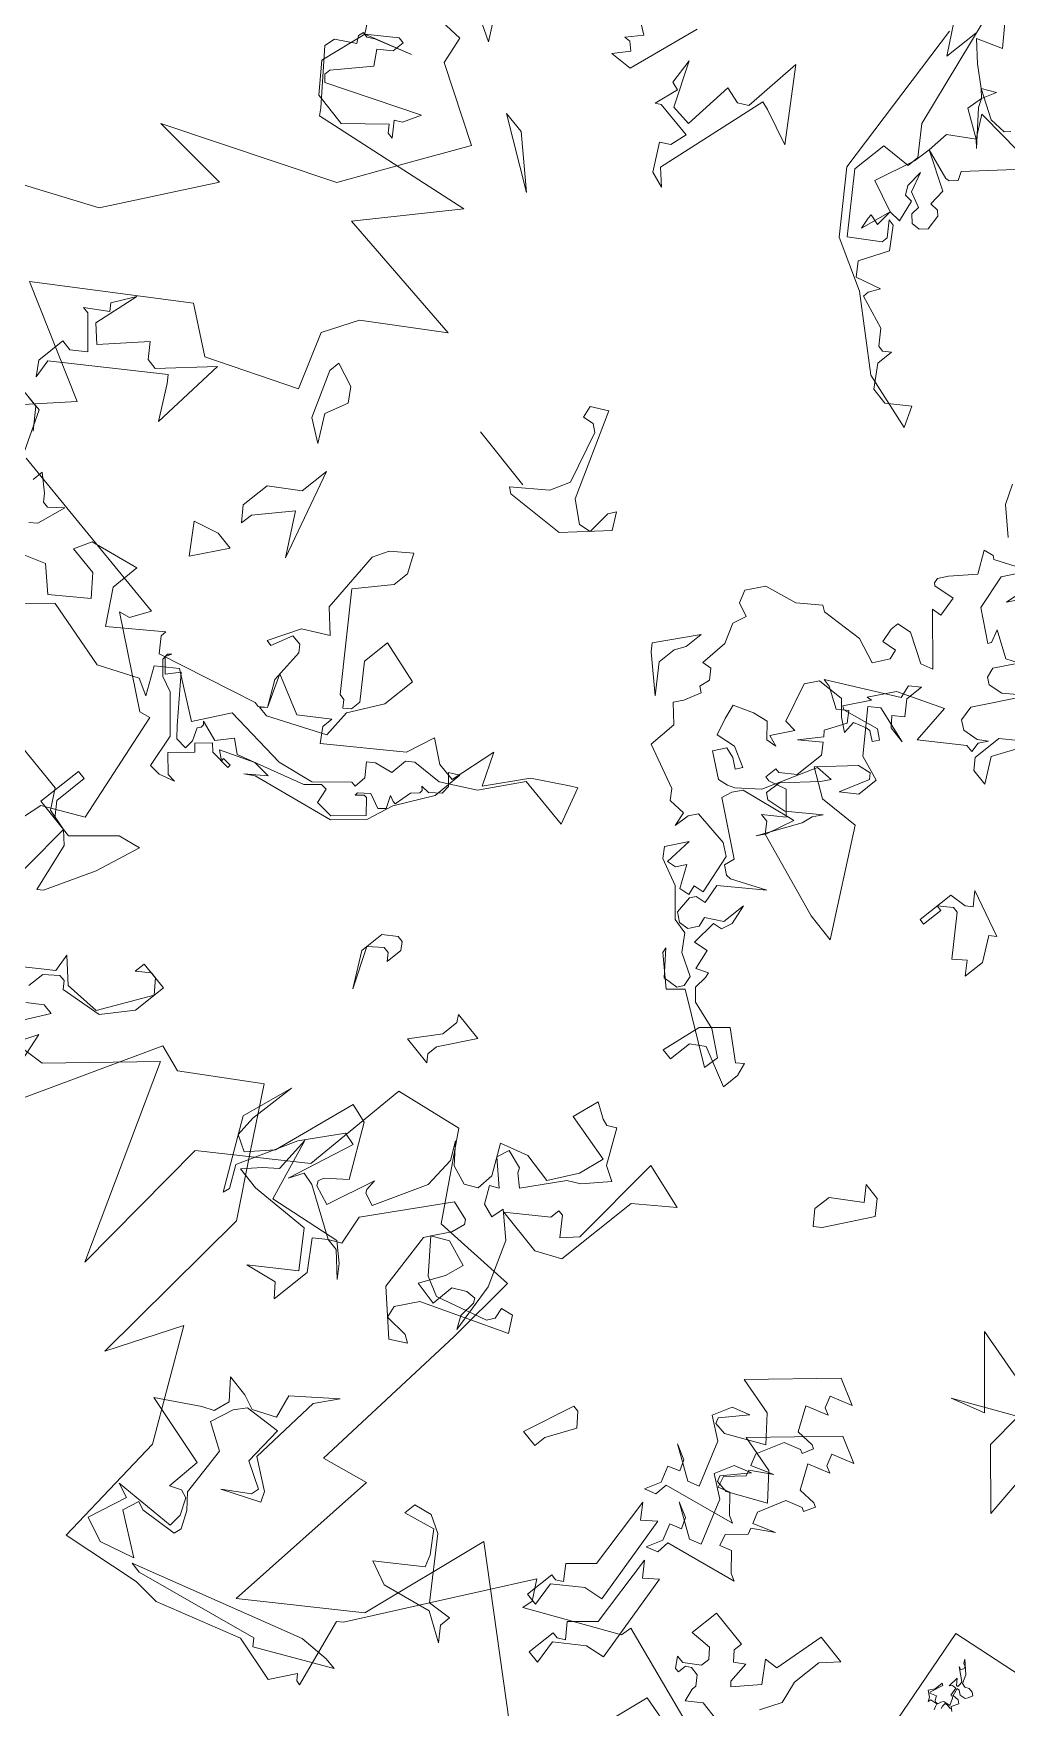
# Model space of a CAD drawing. Header units: metres. Extents: x -71 to 881, y -503 to 661.
# Drawn here: x 281.5 to 284.69, y -271.85 to -266.35 of the extents above; entities that cross this region are included whole.
import ezdxf

# ---------------------------------------------------------------- set-up
doc = ezdxf.new("R2010")
doc.units = ezdxf.units.M
doc.layers.add('ARBRE', color=100, linetype='Continuous', lineweight=13, true_color=0x00ff3f)

# ---------------------------------------------------------------- blocks, each defined once
blk = doc.blocks.new('WMF2', base_point=(0, 0.01))
at = {"color": 251, "lineweight": 0, "true_color": 0x636466}
for points in [[(217.92, -115.52), (216.01, -113.25), (211.75, -115.52), (215.09, -113.71), (215.69, -113.21), (216.23, -113.25), (216.29, -112.71), (215.78, -112.1), (217.44, -110.7), (217.53, -109.6), (213.13, -105.6), (212.64, -105.02), (197.13, -110.25), (202.88, -101.16), (188.84, -101.73), (195.03, -95.86), (196.4, -92.3), (193.55, -87.25), (201.48, -82.18), (206.17, -84.52), (217.5, -73.62), (205.76, -70.03), (212.07, -61.12)], [(190.12, -45.33), (178.29, -45.44), (176.89, -43.78), (174.7, -43.59), (173.01, -29.2)], [(166.39, -14.78), (160.89, -29.58), (158.19, -21.39), (152.68, -38.14), (149.95, -37.75), (143.85, -43.43), (139.57, -38.33), (135.29, -33.25), (133.39, -15.7), (130.63, -23.1), (123.64, -13.73), (121.99, -1.9), (114.39, -4.34), (111.72, -4.67), (103.98, -8.76), (99.27, -8.35), (97.95, -10.89), (97.46, -10.41), (97.02, -10.37), (99.54, -16.88), (99.06, -17.38), (95.41, -24.9), (90.83, -34.32), (89.42, -32.65), (89.51, -31.56), (81.64, -37.29), (81.55, -38.39), (70.38, -36.78)], [(122.03, -4.59), (121.2, -8.62), (122.72, -8.94), (116.58, -10.22), (116.74, -11.56), (117.68, -13), (118.53, -13.17), (119.53, -12.5), (119.62, -15.95), (127.05, -16.59), (123.52, -19.64), (122.5, -20.31), (122.25, -21.93), (124.05, -23.52), (121.84, -23.52), (120.32, -23.2), (118.31, -24.55), (119.17, -26.74), (115.88, -30.39), (117.14, -28.09), (116.53, -20.76), (113.49, -19.25), (112.89, -18.34), (116.25, -16.14), (114.07, -18.14), (114, -18.92), (116.7, -19.9), (117.23, -23.8), (120.73, -22.94), (121.42, -21.76), (121.9, -19.39), (119.14, -18.3), (118.02, -13.51), (116.67, -12.35), (115.65, -10.82), (115.72, -10.05), (119.34, -9.11), (120.19, -9.29), (120.53, -7.61), (116.29, -5.59), (119.5, -4.04), (122.03, -4.59), (122.03, -4.59)], [(100.3, -13.3), (97.37, -13.9), (96.16, -13.9), (102.61, -9.16), (103.21, -9.75), (114.9, -5.14), (116, -5.14), (100.3, -13.3), (100.3, -13.3)], [(227.53, -117.47), (210.08, -120.09), (209.21, -117.47), (201.41, -114.58), (204.04, -108.47), (206.64, -102.36), (221.47, -92.77), (213.62, -93.64), (218.84, -83.17), (228.67, -76.4)], [(204.55, -62.86), (196.2, -62.98), (185.71, -63.11), (186.56, -61.11), (187.58, -60.7), (178.92, -56.25), (177.9, -56.66), (174.32, -45.95), (177.81, -43.34), (178.67, -34.61)], [(168.26, -25.61), (158.55, -28.14), (151.66, -37.02), (141.23, -19.49), (142.97, -34.33), (135.13, -42.17), (135.3, -53.01), (129.01, -55.27), (122.91, -48.29), (114.53, -49.68), (113.77, -42.55), (112.45, -25.61), (108.09, -27.35), (107.21, -10.78), (98.49, -19.49), (96.74, -32.59), (81.64, -23.67)], [(77.45, -20.28), (75.41, -35.48), (59.11, -34.32)], [(58.37, -50.92), (61.87, -62.25), (50.47, -66), (62.16, -71.92), (61.59, -70.48), (52.23, -72.98), (53.36, -78.3), (52.54, -80.39), (46.99, -76.49), (41.75, -79.1), (39.13, -76.49)], [(95.41, -24.9), (93.1, -25.5), (93.1, -24.4), (91.88, -23.19), (94.81, -24.4), (99.43, -22.59), (101.87, -23.19), (98.33, -26.72), (98.94, -27.82), (100.65, -29.64), (103.57, -28.43), (103.57, -29.64), (101.87, -30.26), (100.05, -29.64), (95.41, -24.9), (95.41, -24.9)], [(170.48, -28.84), (164.64, -34.67), (165.12, -36.39), (162.8, -34.67), (159.28, -35.28), (156.97, -40.52), (158.19, -41.62), (158.8, -41.62), (159.88, -40.52), (159.88, -41.62), (156.97, -41.62), (156.97, -38.21), (158.8, -35.28), (162.8, -34.07), (163.41, -34.67), (164.03, -34.67), (165.12, -33.45), (165.12, -31.75)], [(164.03, -30.53), (162.8, -31.75), (161.71, -31.75), (163.41, -28.23)], [(57.77, -59.77), (57.34, -59.74), (56.99, -59.99), (56.55, -59.99), (56.22, -59.81), (56.35, -59.33), (56.48, -59.08), (57.01, -58.91), (57.45, -59.12), (57.71, -59.07), (57.42, -58.35), (56.8, -58.47), (56.47, -58.28), (56.73, -57.56), (56.31, -57.33)], [(56.6, -57.37), (57.04, -57.37), (57.3, -57.31), (57.27, -56.95), (57.18, -56.7)], [(57.5, -56.1), (57.66, -56.41), (57.75, -56.66), (58.41, -56.45), (58.45, -56.16), (58.7, -56.5), (59.31, -56.82), (58.99, -57.43), (58.98, -58.29), (58.79, -58.19), (59.04, -56.9), (58.99, -56.77), (58.39, -57.11), (58.15, -56.74), (57.97, -56.66), (57.71, -56.74), (57.66, -57.05), (57.53, -57.31), (56.88, -57.52), (57.28, -58.16), (57.46, -58.26), (57.59, -58.22), (57.82, -59.01), (58.22, -58.91), (58.37, -58.64), (58.47, -59.68), (57.96, -59.2), (57.81, -59.24), (57.85, -59.58), (57.93, -59.84), (59.21, -60.53), (58.92, -60.47), (58.77, -60.73), (58.88, -60.98), (59.17, -61.05), (59.42, -61.39), (58.22, -60.54), (57.77, -59.77), (57.77, -59.77)], [(85.82, -32.33), (85.2, -32.33), (84.59, -32.83), (85.82, -34.04), (83.99, -36.36), (85.82, -43.43), (84.59, -42.2), (83.5, -43.43), (81.06, -34.64), (82.88, -34.04), (85.2, -31.73), (84.59, -29.42), (85.82, -29.42), (85.82, -32.33), (85.82, -32.33)], [(127.86, -39.54), (126.03, -38.33), (124.94, -37.24), (127.24, -38.94), (128.46, -38.94), (129.55, -37.85), (127.24, -35.41), (127.24, -31.39), (128.46, -32.48), (131.38, -31.39), (127.86, -34.91), (130.76, -37.85), (136.62, -36.62), (138.93, -36.62), (137.71, -38.33), (136.62, -39.54), (137.23, -43.08), (134.79, -37.24), (127.86, -39.54), (127.86, -39.54)], [(90.23, -35.66), (89.63, -35.66), (89.02, -36.14), (90.23, -37.37), (88.4, -39.67), (90.23, -46.74), (89.02, -45.52), (87.92, -46.74), (85.48, -37.97), (87.31, -37.37), (89.63, -35.05), (89.02, -32.72), (90.23, -32.72), (90.23, -35.66), (90.23, -35.66)], [(69.59, -39.32), (71.7, -39.32), (72.94, -38.1), (73.38, -39.32), (73.38, -39.76), (74.16, -40.55), (75.04, -40.55), (75.48, -40.2), (75.48, -39.32), (75.92, -39.32), (76.72, -40.2), (75.92, -40.2), (74.6, -41.44), (74.6, -42.32), (75.48, -43.11), (77.6, -42.67), (77.6, -45.66), (73.81, -45.66), (73.81, -44.79), (72.94, -44), (72.05, -44.79), (71.7, -42.67), (71.26, -42.32), (69.59, -44.79), (71.26, -46.54), (69.94, -46.89), (69.59, -52), (66.59, -52), (67.83, -50.32), (67.83, -47.34), (67.04, -45.22), (67.83, -43.11)], [(120.42, -66.45), (119.65, -67.04), (117.45, -64.06), (115.93, -63.49), (117.61, -61.04), (118.69, -60.22), (120.94, -56.22), (122.15, -57.02), (122.44, -57.42), (124.35, -57.69), (124.6, -56.41), (122.13, -54.73), (122.91, -54.15), (121.8, -52.67), (120.44, -52.47), (120.32, -53.77), (117.85, -52.09), (115.45, -48.04), (114.13, -43.19), (114.93, -44.29), (115.11, -45.98), (115.4, -46.38), (116.35, -46.16), (117.52, -45.28), (117.5, -42.97), (119.86, -43.05), (118.8, -45.54), (118.53, -47.44), (121.17, -47.9), (122.64, -46.8), (121.69, -48.6), (121.49, -49.97), (121.78, -50.35), (123.77, -50.57), (128.28, -42.59), (127.38, -39.75), (128.46, -38.94), (133.52, -40.99), (134.82, -41.11), (135.39, -39.6), (134.06, -46.44), (135.36, -46.55), (137.61, -42.55), (139.52, -36.52), (138.12, -34.62), (138.22, -33.95), (142.72, -39.97), (141.89, -45.21), (141.95, -40.55), (141.61, -38.48), (139.96, -37.89), (138.27, -40.36), (137.04, -48.82), (135.07, -48.6), (131.68, -44.07), (133.27, -42.27), (133.42, -41.67), (133.14, -41.28), (131.16, -40.93), (130.09, -45.87), (129.9, -44.79), (129.67, -44.48), (128.38, -44.23), (126.63, -49.66), (127.08, -52.73), (128.25, -54.29), (126.47, -52.71), (124.5, -52.36), (123.39, -53.17), (123.49, -54.92), (125.42, -57.49), (122.86, -58.8), (119.88, -58.72), (118.5, -61.58), (118.12, -64.16), (123.08, -64.47), (122.69, -67.2), (121.11, -66.56), (120.42, -66.45), (120.42, -66.45)], [(122.64, -46.8), (119.8, -44.2), (117.78, -43.62), (113.05, -45.94), (112.69, -46.71), (113.05, -47.75), (111.9, -48.16), (110.76, -46.76), (118.41, -42.1), (119.56, -39.88), (119.15, -38.74), (116.82, -39.05), (116.04, -38.68), (117.45, -37.54), (121.56, -40.46), (122.95, -46.17), (122.64, -46.8), (122.64, -46.8)], [(174.7, -43.59), (178.13, -43.59), (178.13, -48.16), (177.26, -48.16), (177.26, -44.83), (176.02, -43.59), (173.91, -43.59), (170.9, -47.37), (168.8, -48.16), (169.68, -43.59), (171.36, -38.49), (171.81, -38.05), (173.47, -42.7), (174.7, -43.59), (174.7, -43.59)], [(99.65, -46.23), (100.87, -43.31), (100.87, -42.08), (102.57, -42.08), (101.47, -47.33), (100.87, -47.33), (99.65, -46.23), (99.65, -46.23)], [(82.59, -63.67), (82.02, -62.61), (81.29, -62.4), (83.29, -61.31), (81.8, -59.17), (80.03, -59.45), (79.63, -59.31), (79.98, -58.16), (80.39, -58.29), (81.86, -57.49), (82.69, -54.71), (82.12, -53.66), (80.09, -54.82), (81.89, -53.24), (81.61, -52.7), (82.93, -50.96), (82.44, -49.93), (81.38, -50.49), (79.67, -49.09), (78.94, -48.87), (85.72, -46.19), (85.64, -44.92), (86.71, -44.35), (86.21, -45.98), (87.01, -47.47), (85.95, -48.04), (86.55, -49.02), (88.1, -49.47), (84.71, -48.03), (83.64, -48.6), (85.9, -52.66), (88.14, -53.77), (87.55, -55.72), (85.96, -56.58), (87.61, -54.06), (87.34, -53.53), (86.07, -53.59), (82.77, -55.98), (85.1, -58.01), (88.93, -58.28), (83.26, -65.56), (80.58, -64.76), (82.59, -63.67), (82.59, -63.67)], [(87.01, -67), (86.45, -65.93), (85.72, -65.71), (87.73, -64.61), (86.24, -62.48), (84.47, -62.76), (84.07, -62.63), (84.4, -61.49), (84.81, -61.62), (86.3, -60.82), (87.13, -58.03), (86.56, -56.98), (84.52, -58.13), (86.33, -56.54), (86.04, -56.01), (87.37, -54.28), (86.87, -53.24), (85.82, -53.82), (84.11, -52.42), (83.35, -52.19), (90.12, -49.5), (90.07, -48.23), (91.12, -47.66), (90.64, -49.3), (91.42, -50.77), (90.37, -51.37), (90.96, -52.33), (92.52, -52.8), (89.13, -51.34), (88.07, -51.91), (90.31, -55.97), (92.58, -57.08), (91.99, -59.05), (90.39, -59.91), (92.05, -57.37), (91.75, -56.85), (90.49, -56.9), (87.19, -59.31), (89.51, -61.33), (93.35, -61.59), (87.7, -68.89), (85.01, -68.09), (87.01, -67), (87.01, -67)], [(209.67, -66.67), (207.37, -66.7), (203.77, -60.91)], [(202.56, -62.13), (202.58, -63.23), (200.85, -62.15), (200.24, -61.55), (199.64, -61.56), (198.56, -62.79), (199.01, -59.87), (199.61, -59.26)], [(206.14, -65.01), (207.85, -66.7), (209.07, -66.69)], [(200.78, -55.09), (195.57, -58.07), (193.11, -56.39), (190.24, -59.36), (192.08, -61.04), (195, -61.01), (194.41, -62.83), (189.81, -64.59), (189.77, -61.68), (187.3, -58.79), (183.33, -62.96), (183.33, -62.37), (182.1, -61.15), (172.77, -65.4), (172.29, -65.4), (171.68, -66.02), (173.43, -68.94), (169.39, -67.77), (166.98, -70.11), (166.96, -69.01), (165.85, -67.81), (160.08, -73.71), (159.5, -76.65), (157.18, -75.46), (155.35, -75.48), (154.92, -80.22), (153.06, -77.33), (150.8, -81.38), (147.91, -83.85), (147.29, -84.34), (145.55, -80.94), (150.8, -80.88), (153.05, -76.72), (155.95, -74.38), (158.86, -73.73), (159.47, -73.11), (159.44, -71.4), (161.14, -70.78), (161.73, -70.16), (160.64, -69.08), (160.62, -67.87), (161.11, -67.86), (163.5, -64.91), (166.9, -63.65), (173.36, -63.08), (175.14, -59.53), (179.8, -61.8), (181.48, -60.07), (179.75, -57.65), (181.46, -58.23), (184.95, -55.88), (192.02, -56.41), (194.9, -52.85)], [(113.17, -63.62), (113.17, -55.18), (115.36, -53.65), (120.07, -53.65), (116.91, -56.82), (116.91, -57.81), (116.37, -57.81), (114.82, -56.28), (113.72, -57.81), (114.82, -67.35), (110.12, -66.81), (113.17, -63.62), (113.17, -63.62)], [(156.89, -69.51), (157.43, -66.75), (159.56, -64.03), (167.3, -61.05), (168.14, -60.32), (166.54, -62.02), (168.32, -61.8), (171.36, -59.94), (170.42, -59.42), (170.47, -59.72), (169.59, -59.84), (169.56, -59.52), (171.59, -59.29), (172.31, -59.83), (173.34, -58.5), (172.64, -57.96), (174.22, -55.94), (172.57, -54.64), (171.71, -54.74), (173.12, -54.01), (174.29, -53.87), (175.3, -57.08), (178.61, -59.71), (180.18, -60.09), (181.49, -61.11), (181.56, -61.74), (181.3, -62.07), (181.53, -61.43), (180.22, -60.39), (179.42, -61.68), (175.68, -58.22), (174.72, -57.4), (173.53, -57.53), (173.65, -58.47), (174.34, -59.58), (174.13, -59.93), (174.18, -60.23), (174.45, -60.45), (172.34, -60.13), (171.33, -61.75), (169.98, -60.98), (163.78, -64.16), (162.73, -65.48), (162.11, -65.55), (161.63, -64.1), (159.84, -64.31), (157.76, -66.95), (159.09, -68.05), (159.4, -68.02), (159.94, -67.33), (159.98, -67.64), (159.15, -68.6), (157.6, -68.22), (157.12, -68.85), (157.81, -69.96), (157.22, -69.78), (156.92, -69.81), (156.81, -71.58), (156.27, -72.27), (156.3, -72.59), (156.65, -72.85), (155.79, -72.95), (154.94, -73.93), (155.05, -74.81), (156.1, -75.62), (155.22, -76.3), (155.18, -73.27), (156.89, -69.51), (156.89, -69.51)], [(147.98, -61.05), (146.87, -62.15), (146.26, -62.15), (145.66, -61.53), (145.66, -59.83), (146.26, -60.44), (146.87, -60.44), (147.98, -59.23), (145.66, -55.68), (147.98, -58.61), (147.98, -61.05), (147.98, -61.05)], [(136.37, -58.45), (136.37, -57.37), (135.76, -56.76), (138.68, -56.76), (136.98, -59.69), (136.98, -61.39), (137.47, -62), (134.54, -62), (136.37, -58.45), (136.37, -58.45)], [(171.68, -66.02), (173.31, -68.24), (173.88, -71.59), (174.47, -72.18), (175.5, -72.18), (176.09, -69.97), (176.66, -69.97), (175.5, -73.22), (173.31, -74.97), (175.5, -76.59), (176.66, -82.74), (176.09, -84.36), (174.47, -86.09), (173.31, -84.36), (173.31, -82.74), (175.5, -79.36), (168.32, -72.18), (167.74, -72.18), (167.15, -71.59), (166.58, -72.18), (166.58, -73.22), (169.36, -76), (169.36, -78.78), (164.96, -78.33), (164.96, -74.97), (166.58, -71.59), (166.11, -68.82), (171.09, -65.45), (172.15, -65.45), (171.68, -66.02), (171.68, -66.02)], [(211.1, -72.56), (210.01, -72.56), (208.8, -73.77), (211.73, -76.09), (212.35, -76.09), (210.51, -77.8), (211.1, -78.4), (210.01, -80.71), (210.51, -76.09), (208.8, -74.88), (205.88, -79.01), (204.66, -77.8), (203.56, -77.8), (200.04, -82.55), (199.42, -74.88), (201.73, -77.8), (202.34, -78.4), (210.51, -70.25), (210.01, -68.43), (211.1, -69.64), (211.1, -72.56), (211.1, -72.56)], [(187.57, -69.19), (189.89, -71.62), (187.57, -72.72), (185.74, -72.72), (187.57, -69.19), (187.57, -69.19)], [(68.73, -71.99), (73.89, -76.06), (74.34, -79.76), (79.68, -75.87), (76.6, -77.49), (82.66, -82.33), (73, -81.67)], [(71.55, -86.71), (68.73, -71.99), (68.73, -71.99)], [(97.72, -81.01), (100.04, -76.4), (100.64, -75.79), (101.87, -77), (101.87, -78.71), (99.41, -81.01), (100.64, -82.24), (98.93, -82.24), (97.72, -81.01), (97.72, -81.01)], [(122.21, -79.14), (120.38, -81.45), (117.46, -79.74), (116.86, -80.36), (116.37, -79.14), (116.37, -77.44), (120.38, -78.53), (121.59, -77.44), (121.59, -75.13), (122.69, -75.13), (122.21, -79.14), (122.21, -79.14)], [(184.65, -79.77), (186.95, -76.25), (186.95, -75.04), (188.18, -76.25), (188.18, -79.17), (185.74, -81.48), (185.74, -84.42), (181.72, -76.25), (184.65, -79.77), (184.65, -79.77)], [(144.07, -134.71), (142.97, -132.98), (140.36, -131.23)], [(137.22, -130.44), (139.58, -128.86), (139.92, -129.04), (140.84, -128.69), (139.42, -126.79), (141.03, -124.5), (141.52, -123.53), (141.36, -123.04), (141.12, -122.91), (139.13, -123.53), (138.58, -121.59), (139.52, -121.34), (135.03, -117.8), (136.15, -117.21), (139.1, -118.34), (140.49, -117.9), (140.5, -117.08), (140.06, -115.71), (138.68, -116.15), (138.33, -115.23), (139.13, -113.66), (141.69, -114.16), (145.74, -113.14), (146.33, -113.43), (148.12, -111.55), (151.13, -110.32), (152.08, -108.49), (151.44, -107.36), (150.04, -107.03), (150.34, -105.65), (149.29, -103.85), (149.18, -101.08), (148.29, -101.35), (147.47, -100.54), (147.61, -99.46), (147.03, -99.16), (147.51, -97.44), (147.99, -96.52), (146.26, -95.22), (146.17, -92.39), (141.64, -91.28), (140.84, -90.46), (139.13, -90.72), (138.69, -89.34), (138.63, -90.88), (138.17, -91.79), (134.57, -91.91), (133.35, -91.28), (132.09, -87.5), (133.07, -87.18), (132.73, -86.26), (133.71, -85.95), (135.09, -87.89), (135.6, -86.91), (136.47, -86.63), (136.66, -89.45), (137.77, -87.31), (136.97, -86.47), (134.21, -85.79), (131.7, -83.77), (130.11, -83.69), (128.85, -82.3), (126.54, -81.5), (126.24, -80.52), (126.57, -79.87), (128, -79.47), (130.14, -81.38), (129.97, -80.9), (127.04, -78.97), (125.91, -80.36), (118.92, -77.16), (118.88, -78.69), (121.4, -80.01), (124.34, -80.36), (125.43, -81.26), (125.58, -82.58), (125.74, -83.07), (126.83, -82.4), (127.49, -84.3), (128.86, -83.86), (129.13, -86.37), (128.24, -86.66), (128, -87.76), (128.66, -89.67), (128.66, -87.28), (130.11, -86.07), (129.76, -85.15), (130.27, -84.17), (131.22, -83.92), (132.14, -84.39), (132.47, -86.12), (132.16, -86.71), (131.17, -87.01), (131.77, -88.88), (128.43, -92.34), (131.45, -90.3), (131.93, -90.21), (132.84, -90.68), (132.69, -91.75), (138.01, -94.49), (137.8, -95.54), (137.29, -96.51), (132.41, -98.35), (132.02, -98.48), (132.65, -95.66), (133.11, -94.75), (131.35, -98.96), (131.2, -100.04), (130.7, -101), (133.23, -98.36), (135.1, -97.76), (135.74, -98.1), (135.68, -99.63), (133.33, -102.77), (132.87, -103.68), (134.56, -103.4), (136.24, -97.94), (137.95, -96.02), (138.58, -95.62), (139.55, -95.29), (142.04, -96.56), (141.41, -97.82), (140.33, -97.67), (139.33, -97.16), (139.01, -97.82), (141.07, -98.46), (142.94, -97.86), (143.7, -99.41), (144.2, -100.81), (142.43, -101.88), (141.01, -102.38), (139.61, -101.25), (138.63, -101.56), (139.77, -101.73), (138.66, -103.88), (139.89, -103.76), (141.57, -107.36), (140.9, -108.66), (138.27, -109.27), (136.88, -108.14), (135.58, -107.47), (135.77, -108.71), (134.62, -109.36), (134.22, -109.47), (133.26, -108.98), (132.92, -109.62), (133.89, -110.13), (137.3, -108.77), (137.63, -108.93), (136.36, -111.4), (136.84, -111.24), (135.54, -113.78), (131.42, -116.34), (130.72, -112.44), (127.35, -115.8), (126.6, -115.82), (126.85, -116.77), (126.37, -117.68), (127.17, -116.93), (128.65, -116.47), (129.55, -116.93), (129.96, -118.38), (127.38, -123.37), (129.16, -121.51), (130.54, -121.07), (131.19, -121.4), (131.54, -122.32), (130.4, -124.53)], [(126.75, -127), (131.48, -123.86), (134.15, -124.91), (133.52, -123.75), (133.68, -123.43), (136.79, -125.04), (137.86, -128.38), (137.23, -129.62)], [(135.51, -129.14), (135.65, -127.24), (134.56, -129.39)], [(193.06, -90.68), (193.06, -91.77), (190.63, -91.29), (189.54, -90.08), (190.15, -87.76), (188.32, -85.45), (190.63, -86.53), (193.06, -90.68), (193.06, -90.68)], [(132.71, -95.54), (133.58, -96.42), (134.37, -96.42), (132.71, -98.1), (134.81, -99.76), (136.47, -98.97), (136.93, -98.97), (136.93, -100.2), (136.47, -100.2), (135.25, -101.44), (135.25, -104.42), (136.12, -105.31), (137.8, -103.54), (136.47, -105.66), (136.93, -106.1), (136.12, -108.22), (136.93, -109.09), (137.8, -108.22), (139.92, -109.09), (140.71, -109.09), (134.81, -113.75), (135.25, -114.99), (134.37, -115.87), (134.37, -114.12), (133.14, -112.88), (134.02, -111.98), (133.14, -111.2), (131.46, -111.2), (135.25, -111.63), (136.12, -110.76), (132.71, -107.41), (130.14, -106.98), (130.14, -104.87), (131.46, -103.54), (130.59, -106.54), (131.03, -106.98), (132.27, -106.54), (134.81, -103.19), (131.92, -101.88), (128.03, -102.76), (120.98, -94.11), (123.89, -94.11), (132.71, -95.54), (132.71, -95.54)], [(151.83, -99.7), (151.83, -97.88), (149.53, -95.56), (153.05, -97.88), (153.66, -98.49), (151.35, -102.62), (151.35, -100.8), (151.83, -99.7), (151.83, -99.7)], [(173.74, -97.12), (171.08, -99.94), (170.47, -101.94), (172.73, -106.71), (173.49, -107.11), (174.53, -106.76), (174.92, -107.91), (173.5, -109.02), (168.96, -101.3), (166.77, -100.11), (165.62, -100.49), (165.9, -102.84), (165.52, -103.6), (164.39, -102.19), (167.39, -98.11), (173.12, -96.81), (173.74, -97.12), (173.74, -97.12)], [(173.09, -98.24), (179.55, -98.24), (173.09, -98.24), (173.09, -98.24)], [(111.88, -106.14), (110.25, -104.06), (110.25, -101.98), (111.34, -103.08), (112.32, -101.98), (115.5, -105.17), (116.06, -105.17), (117.15, -104.06), (116.61, -104.06), (116.61, -101.98), (117.15, -101.98), (117.15, -105.71), (115.5, -106.14), (114.95, -106.7), (116.06, -107.79), (111.34, -106.7), (111.88, -106.14), (111.88, -106.14)], [(216.62, -108.51), (216.01, -113.25), (213.7, -115.58), (213.1, -115.58), (213.1, -114.35), (214.19, -113.25), (213.1, -112.03), (215.41, -108.51), (215.41, -107.9), (214.8, -107.41), (206.64, -112.66), (207.25, -110.82), (207.86, -110.33), (206.64, -109.11), (207.25, -109.11), (207.86, -109.72), (210.77, -106.2), (214.19, -106.2), (216.62, -108.51), (216.62, -108.51)], [(123.86, -119.93), (125.08, -116.95), (123.4, -114.83), (125.08, -114.83), (125.96, -115.71), (125.96, -118.61), (124.64, -119.93)], [(194.63, -115.87), (201.7, -119.08), (199.51, -119.1), (194.63, -115.87), (194.63, -115.87)], [(208.1, -122), (210.46, -122.83), (213.34, -120.5), (210.43, -124.86), (208.1, -122), (208.1, -122)], [(190.5, -128.76), (189.64, -129.45), (189.46, -131.17), (193.19, -131.13), (193.65, -130.73), (193.32, -133.22), (194.17, -133.3), (194.78, -135.8), (192.24, -131.89), (190.15, -132.02), (190.49, -137.07), (188.78, -136.9), (187.93, -137.58), (188.18, -143.5), (182.86, -137.92), (186.5, -138.74), (187.36, -138.82), (188.57, -127.35), (187.03, -126.24), (188.66, -126.48), (190.5, -128.76), (190.5, -128.76)], [(167.53, -134.78), (172.77, -136.49), (177.52, -141.23), (181.55, -156.93)], [(182.76, -158.76), (179.84, -155.24), (179.84, -158.76)], [(181.05, -162.17), (176.31, -149.38), (174, -147.07), (174, -145.86), (176.91, -145.25), (176.91, -141.71), (172.29, -137.1), (169.85, -139.41), (169.85, -140.01), (171.07, -141.23), (170.45, -141.23), (168.76, -139.41), (169.85, -136.49), (168.76, -135.38), (166.44, -136.49), (166.93, -135.38), (166.93, -134.78), (163.52, -134.17), (162.29, -132.95), (161.69, -132.95), (161.08, -133.55), (161.08, -131.86), (159.38, -130.03), (157.67, -130.03), (155.85, -131.86), (154.74, -130.03), (160.6, -130.65), (167.53, -134.78), (167.53, -134.78)], [(198.96, -132.02), (199.76, -132.54), (200.36, -132.4), (199.38, -133.95), (201.26, -134.85)], [(196.65, -138.27), (197.74, -130.97), (199.93, -130.47), (198.96, -132.02), (198.96, -132.02)], [(172.09, -138.69), (172.45, -139.76), (172.53, -140.18), (171.42, -140.08), (171.62, -141.79), (170.39, -141.96), (171.14, -144.02), (171.94, -143.9), (172.54, -144.66), (172.74, -146.37), (171.85, -144.55), (170.26, -144.14), (170.19, -143.29), (169.43, -142.72), (168.61, -142.9), (168.09, -143.61), (168.48, -145.07), (168.92, -145.41), (169.79, -145.28), (170.04, -146.94), (173.91, -148.36), (170.8, -147.91), (170.41, -148.01), (169.9, -148.71), (170.41, -149.48), (167.33, -153.6)], [(168.63, -154.89), (173.09, -154.46), (173.45, -154.42), (171.93, -152.49), (171.21, -151.97), (174.13, -154.55), (174.64, -155.32), (175.4, -155.88), (172.47, -154.78), (170.8, -155.02), (170.42, -155.53)], [(179.13, -161.78), (177.11, -159.84), (179.39, -158.51), (177.45, -157.05), (175.4, -155.88), (174.19, -156.77), (174.64, -155.32), (174.73, -153.72), (171.93, -152.49), (174.04, -150.58), (173.91, -148.36), (173.97, -146.62), (174.86, -142.5), (171.62, -141.79), (172.09, -138.69), (172.09, -138.69)]]:
    blk.add_lwpolyline(points, dxfattribs=at)

msp = doc.modelspace()

# ---------------------------------------------------------------- block references
at = {"layer": 'ARBRE', "color": 251, "lineweight": 5, "true_color": 0x636466, "xscale": 0.03451886634015593, "yscale": 0.03451886634015593, "zscale": 0.03451886634015593, "rotation": 128.5771086415459}
msp.add_blockref('WMF2', (284.18, -274.6175), dxfattribs=at)

doc.saveas('drawing.dxf')
